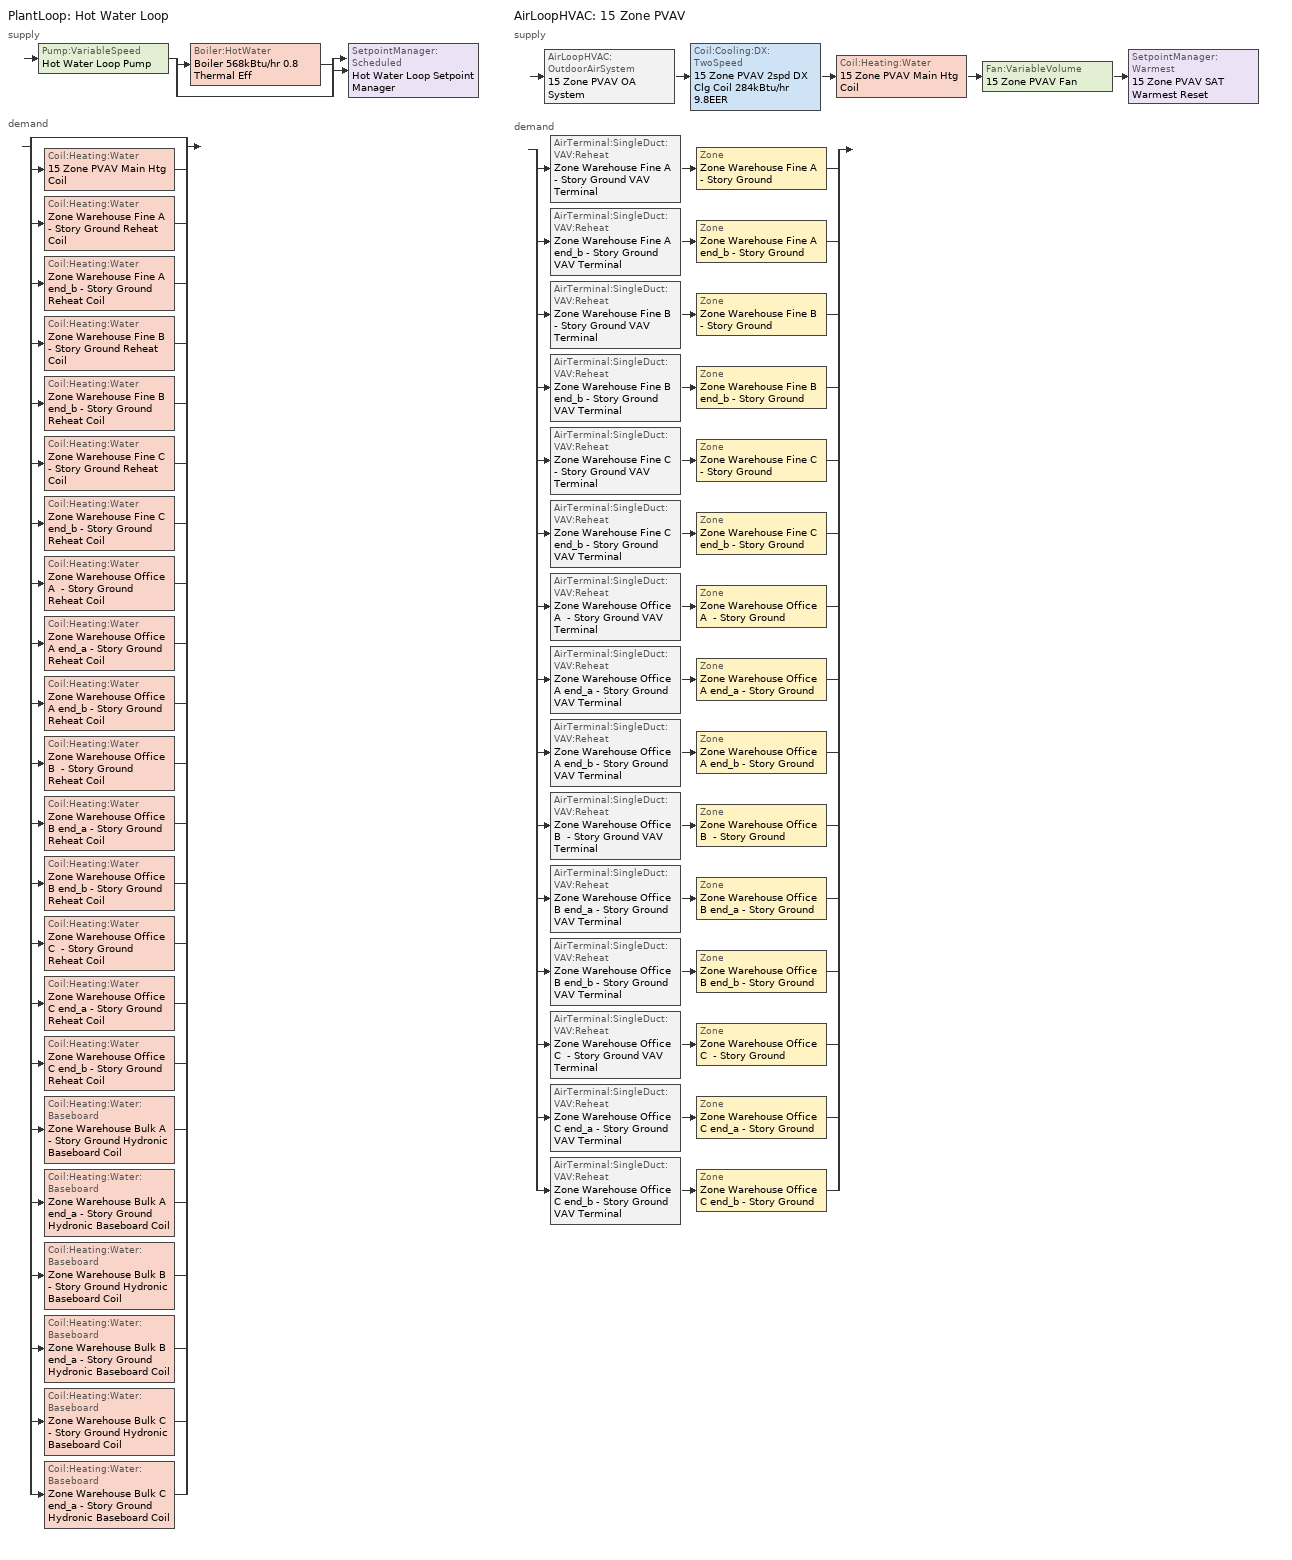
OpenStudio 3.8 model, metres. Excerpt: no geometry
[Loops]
PlantLoop 'Hot Water Loop'
 supply: Pump:VariableSpeed 'Hot Water Loop Pump' > split
  | Boiler:HotWater 'Boiler 568kBtu/hr 0.8 Thermal Eff'
  | bypass
  join > SetpointManager:Scheduled 'Hot Water Loop Setpoint Manager'
 demand: split
  | bypass
  | Coil:Heating:Water '15 Zone PVAV Main Htg Coil'
  | Coil:Heating:Water 'Zone Warehouse Fine A  - Story Ground Reheat Coil'
  | Coil:Heating:Water 'Zone Warehouse Fine A end_b - Story Ground Reheat Coil'
  | Coil:Heating:Water 'Zone Warehouse Fine B  - Story Ground Reheat Coil'
  | Coil:Heating:Water 'Zone Warehouse Fine B end_b - Story Ground Reheat Coil'
  | Coil:Heating:Water 'Zone Warehouse Fine C  - Story Ground Reheat Coil'
  | Coil:Heating:Water 'Zone Warehouse Fine C end_b - Story Ground Reheat Coil'
  | Coil:Heating:Water 'Zone Warehouse Office A  - Story Ground Reheat Coil'
  | Coil:Heating:Water 'Zone Warehouse Office A end_a - Story Ground Reheat Coil'
  | Coil:Heating:Water 'Zone Warehouse Office A end_b - Story Ground Reheat Coil'
  | Coil:Heating:Water 'Zone Warehouse Office B  - Story Ground Reheat Coil'
  | Coil:Heating:Water 'Zone Warehouse Office B end_a - Story Ground Reheat Coil'
  | Coil:Heating:Water 'Zone Warehouse Office B end_b - Story Ground Reheat Coil'
  | Coil:Heating:Water 'Zone Warehouse Office C  - Story Ground Reheat Coil'
  | Coil:Heating:Water 'Zone Warehouse Office C end_a - Story Ground Reheat Coil'
  | Coil:Heating:Water 'Zone Warehouse Office C end_b - Story Ground Reheat Coil'
  | Coil:Heating:Water:Baseboard 'Zone Warehouse Bulk A  - Story Ground Hydronic Baseboard Coil'
  | Coil:Heating:Water:Baseboard 'Zone Warehouse Bulk A end_a - Story Ground Hydronic Baseboard Coil'
  | Coil:Heating:Water:Baseboard 'Zone Warehouse Bulk B  - Story Ground Hydronic Baseboard Coil'
  | Coil:Heating:Water:Baseboard 'Zone Warehouse Bulk B end_a - Story Ground Hydronic Baseboard Coil'
  | Coil:Heating:Water:Baseboard 'Zone Warehouse Bulk C  - Story Ground Hydronic Baseboard Coil'
  | Coil:Heating:Water:Baseboard 'Zone Warehouse Bulk C end_a - Story Ground Hydronic Baseboard Coil'
AirLoopHVAC '15 Zone PVAV'
 supply: AirLoopHVAC:OutdoorAirSystem '15 Zone PVAV OA System' > Coil:Cooling:DX:TwoSpeed '15 Zone PVAV 2spd DX Clg Coil 284kBtu/hr 9.8EER' > Coil:Heating:Water '15 Zone PVAV Main Htg Coil' > Fan:VariableVolume '15 Zone PVAV Fan' > SetpointManager:Warmest '15 Zone PVAV SAT Warmest Reset'
 demand: split
  | AirTerminal:SingleDuct:VAV:Reheat 'Zone Warehouse Fine A  - Story Ground VAV Terminal' > Zone 'Zone Warehouse Fine A  - Story Ground'
  | AirTerminal:SingleDuct:VAV:Reheat 'Zone Warehouse Fine A end_b - Story Ground VAV Terminal' > Zone 'Zone Warehouse Fine A end_b - Story Ground'
  | AirTerminal:SingleDuct:VAV:Reheat 'Zone Warehouse Fine B  - Story Ground VAV Terminal' > Zone 'Zone Warehouse Fine B  - Story Ground'
  | AirTerminal:SingleDuct:VAV:Reheat 'Zone Warehouse Fine B end_b - Story Ground VAV Terminal' > Zone 'Zone Warehouse Fine B end_b - Story Ground'
  | AirTerminal:SingleDuct:VAV:Reheat 'Zone Warehouse Fine C  - Story Ground VAV Terminal' > Zone 'Zone Warehouse Fine C  - Story Ground'
  | AirTerminal:SingleDuct:VAV:Reheat 'Zone Warehouse Fine C end_b - Story Ground VAV Terminal' > Zone 'Zone Warehouse Fine C end_b - Story Ground'
  | AirTerminal:SingleDuct:VAV:Reheat 'Zone Warehouse Office A  - Story Ground VAV Terminal' > Zone 'Zone Warehouse Office A  - Story Ground'
  | AirTerminal:SingleDuct:VAV:Reheat 'Zone Warehouse Office A end_a - Story Ground VAV Terminal' > Zone 'Zone Warehouse Office A end_a - Story Ground'
  | AirTerminal:SingleDuct:VAV:Reheat 'Zone Warehouse Office A end_b - Story Ground VAV Terminal' > Zone 'Zone Warehouse Office A end_b - Story Ground'
  | AirTerminal:SingleDuct:VAV:Reheat 'Zone Warehouse Office B  - Story Ground VAV Terminal' > Zone 'Zone Warehouse Office B  - Story Ground'
  | AirTerminal:SingleDuct:VAV:Reheat 'Zone Warehouse Office B end_a - Story Ground VAV Terminal' > Zone 'Zone Warehouse Office B end_a - Story Ground'
  | AirTerminal:SingleDuct:VAV:Reheat 'Zone Warehouse Office B end_b - Story Ground VAV Terminal' > Zone 'Zone Warehouse Office B end_b - Story Ground'
  | AirTerminal:SingleDuct:VAV:Reheat 'Zone Warehouse Office C  - Story Ground VAV Terminal' > Zone 'Zone Warehouse Office C  - Story Ground'
  | AirTerminal:SingleDuct:VAV:Reheat 'Zone Warehouse Office C end_a - Story Ground VAV Terminal' > Zone 'Zone Warehouse Office C end_a - Story Ground'
  | AirTerminal:SingleDuct:VAV:Reheat 'Zone Warehouse Office C end_b - Story Ground VAV Terminal' > Zone 'Zone Warehouse Office C end_b - Story Ground'
[SizingPeriod:DesignDay] Barometric Pressure {Pa}=97633; Wind Speed {m/s}=5.4; Wind Direction {deg}=180; Rain Indicator=No; Snow Indicator=No; Day of Month=21; Day Type=SummerDesignDay; Daylight Saving Time Indicator=No; Humidity Condition Type=Wetbulb; Dry-Bulb Temperature Range Modifier Type=DefaultMultipliers; Solar Model Indicator=ASHRAETau
Name | Maximum Dry-Bulb Temperature {C} | Daily Dry-Bulb Temperature Range {deltaC} | Month | Wetbulb or DewPoint at Maximum Dry-Bulb {C} | ASHRAE Clear Sky Optical Depth for Beam Irradiance | ASHRAE Clear Sky Optical Depth for Diffuse Irradiance
St Cloud Municipal October .4% Condns DB=>MCWB 1 | 26.9 | 11.6 | 10 | 17.9 | 0.312 | 2.548
St Cloud Municipal September .4% Condns DB=>MCWB 1 | 30.7 | 12.4 | 9 | 21.4 | 0.339 | 2.461
[Sizing:Zone] Zone Cooling Design Supply Air Temperature Input Method=SupplyAirTemperature; Zone Cooling Design Supply Air Temperature Difference {deltaC}=11.11; Zone Heating Design Supply Air Temperature Input Method=SupplyAirTemperature; Zone Heating Design Supply Air Temperature Difference {deltaC}=11.11; Zone Cooling Design Supply Air Humidity Ratio {kg-H2O/kg-air}=0.0085; Zone Heating Design Supply Air Humidity Ratio {kg-H2O/kg-air}=0.008; Cooling Design Air Flow Method=DesignDay; Heating Design Air Flow Method=DesignDay; Account for Dedicated Outdoor Air System=No; Dedicated Outdoor Air System Control Strategy=NeutralSupplyAir; Dedicated Outdoor Air Low Setpoint Temperature for Design {C}=autosize; Dedicated Outdoor Air High Setpoint Temperature for Design {C}=autosize; Zone Load Sizing Method=Sensible Load Only No Latent Load; Zone Latent Cooling Design Supply Air Humidity Ratio Input Method=HumidityRatioDifference; Zone Cooling Design Supply Air Humidity Ratio Difference {kgWater/kgDryAir}=0.005; Zone Latent Heating Design Supply Air Humidity Ratio Input Method=HumidityRatioDifference; Zone Humidification Design Supply Air Humidity Ratio Difference {kgWater/kgDryAir}=0.005
Name | Zone Cooling Design Supply Air Temperature {C} | Zone Heating Design Supply Air Temperature {C}
Zone Warehouse Bulk A end_a - Story Ground; Zone Warehouse Bulk B end_a - Story Ground; Zone Warehouse Bulk C end_a - Story Ground; Zone Warehouse Bulk A  - Story Ground; Zone Warehouse Bulk B  - Story Ground; Zone Warehouse Bulk C  - Story Ground | 14 | 40
Zone Warehouse Fine A  - Story Ground; Zone Warehouse Fine B  - Story Ground; Zone Warehouse Fine C  - Story Ground; Zone Warehouse Fine A end_b - Story Ground; Zone Warehouse Fine B end_b - Story Ground; Zone Warehouse Fine C end_b - Story Ground; Zone Warehouse Office A end_a - Story Ground; Zone Warehouse Office B end_a - Story Ground; Zone Warehouse Office C end_a - Story Ground; Zone Warehouse Office A  - Story Ground; Zone Warehouse Office B  - Story Ground; Zone Warehouse Office C  - Story Ground; Zone Warehouse Office A end_b - Story Ground; Zone Warehouse Office B end_b - Story Ground; Zone Warehouse Office C end_b - Story Ground | 12.7778 | 50
[Zone equipment]
Zone Warehouse Bulk A end_a - Story Ground: Zone Warehouse Bulk A end_a - Story Ground Hydronic Baseboard
Zone Warehouse Bulk B end_a - Story Ground: Zone Warehouse Bulk B end_a - Story Ground Hydronic Baseboard
Zone Warehouse Bulk C end_a - Story Ground: Zone Warehouse Bulk C end_a - Story Ground Hydronic Baseboard
Zone Warehouse Bulk A  - Story Ground: Zone Warehouse Bulk A  - Story Ground Hydronic Baseboard
Zone Warehouse Bulk B  - Story Ground: Zone Warehouse Bulk B  - Story Ground Hydronic Baseboard
Zone Warehouse Bulk C  - Story Ground: Zone Warehouse Bulk C  - Story Ground Hydronic Baseboard
Zone Warehouse Fine A  - Story Ground: Zone Warehouse Fine A  - Story Ground VAV Terminal
Zone Warehouse Fine B  - Story Ground: Zone Warehouse Fine B  - Story Ground VAV Terminal
Zone Warehouse Fine C  - Story Ground: Zone Warehouse Fine C  - Story Ground VAV Terminal
Zone Warehouse Fine A end_b - Story Ground: Zone Warehouse Fine A end_b - Story Ground VAV Terminal
Zone Warehouse Fine B end_b - Story Ground: Zone Warehouse Fine B end_b - Story Ground VAV Terminal
Zone Warehouse Fine C end_b - Story Ground: Zone Warehouse Fine C end_b - Story Ground VAV Terminal
Zone Warehouse Office A end_a - Story Ground: Zone Warehouse Office A end_a - Story Ground VAV Terminal
Zone Warehouse Office B end_a - Story Ground: Zone Warehouse Office B end_a - Story Ground VAV Terminal
Zone Warehouse Office C end_a - Story Ground: Zone Warehouse Office C end_a - Story Ground VAV Terminal
Zone Warehouse Office A  - Story Ground: Zone Warehouse Office A  - Story Ground VAV Terminal
Zone Warehouse Office B  - Story Ground: Zone Warehouse Office B  - Story Ground VAV Terminal
Zone Warehouse Office C  - Story Ground: Zone Warehouse Office C  - Story Ground VAV Terminal
Zone Warehouse Office A end_b - Story Ground: Zone Warehouse Office A end_b - Story Ground VAV Terminal
Zone Warehouse Office B end_b - Story Ground: Zone Warehouse Office B end_b - Story Ground VAV Terminal
Zone Warehouse Office C end_b - Story Ground: Zone Warehouse Office C end_b - Story Ground VAV Terminal
[PlantLoop]
Hot Water Loop: Fluid Type=Water; Glycol Concentration=0; Minimum Loop Temperature {C}=10; Maximum Loop Flow Rate {m3/s}=0.00538206; Plant Loop Volume {m3}=0.645847; Load Distribution Scheme=Optimal
[Sizing:Plant]
Hot Water Loop: Loop Type=Heating; Design Loop Exit Temperature {C}=82.2222; Loop Design Temperature Difference {deltaC}=11.1111; Sizing Option=NonCoincident; Zone Timesteps in Averaging Window=1; Coincident Sizing Factor Mode=None
[SetpointManager:Scheduled]
Hot Water Loop Setpoint Manager: Control Variable=Temperature; Schedule=Hot Water Loop Temp - 180F; Setpoint Node or NodeList=Hot Water Loop Supply Outlet Node
[Pump:VariableSpeed]
Hot Water Loop Pump: Rated Flow Rate {m3/s}=0.00538206; Rated Pump Head {Pa}=179344; Rated Power Consumption {W}=1430.62; Motor Efficiency=0.865; Coefficient 1 of the Part Load Performance Curve=0; Coefficient 2 of the Part Load Performance Curve=3.2485; Coefficient 3 of the Part Load Performance Curve=-4.7443; Coefficient 4 of the Part Load Performance Curve=2.5294; Pump Control Type=Intermittent; Skin Loss Radiative Fraction=0.5; Design Power Sizing Method=PowerPerFlowPerPressure; Design Electric Power per Unit Flow Rate {W/(m3/s)}=348701.1; Design Shaft Power per Unit Flow Rate per Unit Head {W-s/m3-Pa}=1.28205; Design Minimum Flow Rate Fraction=0
[Boiler:HotWater]
Boiler 568kBtu/hr 0.8 Thermal Eff: Fuel Type=NaturalGas; Nominal Capacity {W}=246061; Nominal Thermal Efficiency=0.8; Efficiency Curve Temperature Evaluation Variable=LeavingBoiler; Normalized Boiler Efficiency Curve=Boiler with No Minimum Turndown; Design Water Flow Rate {m3/s}=0.00538206; Minimum Part Load Ratio=0; Maximum Part Load Ratio=1.2; Optimum Part Load Ratio=1; Water Outlet Upper Temperature Limit {C}=95; Boiler Flow Mode=LeavingSetpointModulated; On Cycle Parasitic Electric Load {W}=0; Off Cycle Parasitic Fuel Load {W}=0; Sizing Factor=1
[AirLoopHVAC]
15 Zone PVAV: Availability Schedule=15 Zone PVAV Occ Sch; Design Supply Air Flow Rate {m3/s}=3.06814; Design Return Air Flow Fraction of Supply Air Flow=1
[Sizing:System]
15 Zone PVAV: Type of Load to Size On=Sensible; Design Outdoor Air Flow Rate {m3/s}=3.06814; Central Heating Maximum System Air Flow Ratio=0.3; Preheat Design Temperature {C}=7.22222; Preheat Design Humidity Ratio {kg-H2O/kg-Air}=0.008; Precool Design Temperature {C}=12.7778; Precool Design Humidity Ratio {kg-H2O/kg-Air}=0.008; Central Cooling Design Supply Air Temperature {C}=12.7778; Central Heating Design Supply Air Temperature {C}=12.7778; Sizing Option=Coincident; 100% Outdoor Air in Cooling=No; 100% Outdoor Air in Heating=No; Central Cooling Design Supply Air Humidity Ratio {kg-H2O/kg-Air}=0.0085; Central Heating Design Supply Air Humidity Ratio {kg-H2O/kg-Air}=0.008; Cooling Design Air Flow Method=DesignDay; Heating Design Air Flow Method=DesignDay; System Outdoor Air Method=ZoneSum; Zone Maximum Outdoor Air Fraction=1; Cooling Supply Air Flow Rate Per Floor Area {m3/s-m2}=0.00996765; Cooling Fraction of Autosized Cooling Supply Air Flow Rate=1; Cooling Supply Air Flow Rate Per Unit Cooling Capacity {m3/s-W}=3.94755e-05; Heating Supply Air Flow Rate Per Floor Area {m3/s-m2}=0.00996765; Heating Fraction of Autosized Heating Supply Air Flow Rate=1; Heating Fraction of Autosized Cooling Supply Air Flow Rate=1; Heating Supply Air Flow Rate Per Unit Heating Capacity {m3/s-W}=3.15882e-05; Cooling Design Capacity Method=CoolingDesignCapacity; Cooling Design Capacity {W}=51724.59; Cooling Design Capacity Per Floor Area {W/m2}=234.7; Fraction of Autosized Cooling Design Capacity=1; Heating Design Capacity Method=HeatingDesignCapacity; Heating Design Capacity {W}=24114.46; Heating Design Capacity Per Floor Area {W/m2}=157; Fraction of Autosized Heating Design Capacity=1; Central Cooling Capacity Control Method=OnOff; Occupant Diversity=1
[Fan:VariableVolume]
15 Zone PVAV Fan: Availability Schedule=Always On Discrete; Fan Total Efficiency=0.6006; Pressure Rise {Pa}=1389.92; Maximum Flow Rate {m3/s}=3.06814; Fan Power Minimum Flow Rate Input Method=Fraction; Fan Power Minimum Flow Fraction=0.25; Fan Power Minimum Air Flow Rate {m3/s}=0; Motor Efficiency=0.924; Motor In Airstream Fraction=1; Fan Power Coefficient 1=0.04076; Fan Power Coefficient 2=0.0881; Fan Power Coefficient 3=-0.0729; Fan Power Coefficient 4=0.9437; Fan Power Coefficient 5=0
[Coil:Heating:Water] Availability Schedule=Always On Discrete; Rated Inlet Water Temperature {C}=82.2222; Rated Outlet Water Temperature {C}=71.1111
Name | U-Factor Times Area Value {W/K} | Maximum Water Flow Rate {m3/s} | Rated Capacity {W} | Rated Inlet Air Temperature {C} | Rated Outlet Air Temperature {C}
15 Zone PVAV Main Htg Coil | 367.651 | 0.000597836 | 27332.4 | 7.22222 | 12.7778
Zone Warehouse Fine A  - Story Ground Reheat Coil | 156.388 | 0.000145462 | 6650.35 | 12.7778 | 50
Zone Warehouse Fine A end_b - Story Ground Reheat Coil | 90.8475 | 8.45015e-05 | 3863.31 | 12.7778 | 50
Zone Warehouse Fine B  - Story Ground Reheat Coil | 631.552 | 0.000587419 | 26856.1 | 12.7778 | 50
Zone Warehouse Fine B end_b - Story Ground Reheat Coil | 571.533 | 0.000531607 | 24304.4 | 12.7778 | 50
Zone Warehouse Fine C  - Story Ground Reheat Coil | 156.186 | 0.000145274 | 6641.76 | 12.7778 | 50
Zone Warehouse Fine C end_b - Story Ground Reheat Coil | 90.7748 | 8.44338e-05 | 3860.21 | 12.7778 | 50
Zone Warehouse Office A  - Story Ground Reheat Coil; Zone Warehouse Office B end_a - Story Ground Reheat Coil | 70.4931 | 6.54618e-05 | 2992.83 | 12.7778 | 50
Zone Warehouse Office A end_a - Story Ground Reheat Coil | 104.198 | 9.67701e-05 | 4424.21 | 12.7778 | 50
Zone Warehouse Office A end_b - Story Ground Reheat Coil; Zone Warehouse Office C end_a - Story Ground Reheat Coil | 104.151 | 9.6726e-05 | 4422.2 | 12.7778 | 50
Zone Warehouse Office B  - Story Ground Reheat Coil | 42.4513 | 3.93571e-05 | 1799.36 | 12.7778 | 50
Zone Warehouse Office B end_b - Story Ground Reheat Coil; Zone Warehouse Office C  - Story Ground Reheat Coil | 70.451 | 6.54226e-05 | 2991.04 | 12.7778 | 50
Zone Warehouse Office C end_b - Story Ground Reheat Coil | 104.103 | 9.6682e-05 | 4420.18 | 12.7778 | 50
[Controller:WaterCoil] Action=Normal; Controller Convergence Tolerance {deltaC}=0.0001; Minimum Actuated Flow {m3/s}=0
Name | Water Coil | Maximum Actuated Flow {m3/s}
15 Zone PVAV Main Htg Coil Controller | 15 Zone PVAV Main Htg Coil | 0.000597836
Zone Warehouse Fine A  - Story Ground Reheat Coil Controller | Zone Warehouse Fine A  - Story Ground Reheat Coil
Zone Warehouse Fine A end_b - Story Ground Reheat Coil Controller | Zone Warehouse Fine A end_b - Story Ground Reheat Coil
Zone Warehouse Fine B  - Story Ground Reheat Coil Controller | Zone Warehouse Fine B  - Story Ground Reheat Coil
Zone Warehouse Fine B end_b - Story Ground Reheat Coil Controller | Zone Warehouse Fine B end_b - Story Ground Reheat Coil
Zone Warehouse Fine C  - Story Ground Reheat Coil Controller | Zone Warehouse Fine C  - Story Ground Reheat Coil
Zone Warehouse Fine C end_b - Story Ground Reheat Coil Controller | Zone Warehouse Fine C end_b - Story Ground Reheat Coil
Zone Warehouse Office A  - Story Ground Reheat Coil Controller | Zone Warehouse Office A  - Story Ground Reheat Coil
Zone Warehouse Office A end_a - Story Ground Reheat Coil Controller | Zone Warehouse Office A end_a - Story Ground Reheat Coil
Zone Warehouse Office A end_b - Story Ground Reheat Coil Controller | Zone Warehouse Office A end_b - Story Ground Reheat Coil
Zone Warehouse Office B  - Story Ground Reheat Coil Controller | Zone Warehouse Office B  - Story Ground Reheat Coil
Zone Warehouse Office B end_a - Story Ground Reheat Coil Controller | Zone Warehouse Office B end_a - Story Ground Reheat Coil
Zone Warehouse Office B end_b - Story Ground Reheat Coil Controller | Zone Warehouse Office B end_b - Story Ground Reheat Coil
Zone Warehouse Office C  - Story Ground Reheat Coil Controller | Zone Warehouse Office C  - Story Ground Reheat Coil
Zone Warehouse Office C end_a - Story Ground Reheat Coil Controller | Zone Warehouse Office C end_a - Story Ground Reheat Coil
Zone Warehouse Office C end_b - Story Ground Reheat Coil Controller | Zone Warehouse Office C end_b - Story Ground Reheat Coil
[Coil:Cooling:DX:TwoSpeed]
15 Zone PVAV 2spd DX Clg Coil 284kBtu/hr 9.8EER: Availability Schedule=Always On Discrete; Rated High Speed Total Cooling Capacity {W}=75565.5; Rated High Speed Sensible Heat Ratio=0.704106; Rated High Speed COP {W/W}=3.39929; Rated High Speed Air Flow Rate {m3/s}=3.06814; Rated High Speed Evaporator Fan Power Per Volume Flow Rate 2017 {W/(m3/s)}=773.3; Rated High Speed Evaporator Fan Power Per Volume Flow Rate 2023 {W/(m3/s)}=934.4; Unit Internal Static Air Pressure {Pa}=773.3; Total Cooling Capacity Function of Temperature Curve=PSZ-AC_CoolCLennoxStandard10Ton_TGA120S2B_CapFT; Total Cooling Capacity Function of Flow Fraction Curve=AHU-1_CoolCStandard10Ton_CapFF; Energy Input Ratio Function of Temperature Curve=PSZ-AC_CoolCStandard10Ton_EIRFT; Energy Input Ratio Function of Flow Fraction Curve=CoolCLennoxStandard10Ton_TGA120S2B_EIRFFF; Part Load Fraction Correlation Curve=PSZ-AC_CoolCLennoxStandard10Ton_TGA120S2B_PLR; Rated Low Speed Total Cooling Capacity {W}=25186; Rated Low Speed Sensible Heat Ratio=0.69; Rated Low Speed COP {W/W}=3.39929; Rated Low Speed Air Flow Rate {m3/s}=1.02261; Rated Low Speed Evaporator Fan Power Per Volume Flow Rate 2017 {W/(m3/s)}=773.3; Rated Low Speed Evaporator Fan Power Per Volume Flow Rate 2023 {W/(m3/s)}=934.4; Low Speed Total Cooling Capacity Function of Temperature Curve=PSZ-AC_CoolCLennoxStandard10Ton_TGA120S2B_CapFT; Low Speed Energy Input Ratio Function of Temperature Curve=PSZ-AC_CoolCStandard10Ton_EIRFT; Condenser Type=AirCooled; Minimum Outdoor Dry-Bulb Temperature for Compressor Operation {C}=-25; High Speed Evaporative Condenser Effectiveness=0.9; High Speed Evaporative Condenser Air Flow Rate {m3/s}=Autosize; High Speed Evaporative Condenser Pump Rated Power Consumption {W}=Autosize; Low Speed Evaporative Condenser Effectiveness=0.9; Low Speed Evaporative Condenser Air Flow Rate {m3/s}=Autosize; Low Speed Evaporative Condenser Pump Rated Power Consumption {W}=Autosize; Basin Heater Capacity {W/K}=0; Basin Heater Setpoint Temperature {C}=2
[Controller:OutdoorAir]
15 Zone PVAV OA Controller: Minimum Outdoor Air Flow Rate {m3/s}=0; Maximum Outdoor Air Flow Rate {m3/s}=3.06814; Economizer Control Type=DifferentialDryBulb; Economizer Control Action Type=ModulateFlow; Lockout Type=LockoutWithHeating; Minimum Limit Type=FixedMinimum; Minimum Outdoor Air Schedule=15 Zone PVAV_night_ventcycle_schedule; Controller Mechanical Ventilation=15 Zone PVAV Mechanical Ventilation Controller; High Humidity Control=No; Heat Recovery Bypass Control Type=BypassWhenWithinEconomizerLimits; Economizer Operation Staging=InterlockedWithMechanicalCooling
[Controller:MechanicalVentilation]
15 Zone PVAV Mechanical Ventilation Controller: Availability Schedule=Always On Discrete; System Outdoor Air Method=Standard62.1VentilationRateProcedureWithLimit
[AirLoopHVAC:OutdoorAirSystem]
15 Zone PVAV OA System: Controller=15 Zone PVAV OA Controller
[AvailabilityManager:NightCycle]
Availability Manager Night Cycle 1: Applicability Schedule=Always On Discrete; Control Type=CycleOnAny; Thermostat Tolerance {deltaC}=1; Cycling Run Time {s}=1800
[AirTerminal:SingleDuct:VAV:Reheat] Availability Schedule=Always On Discrete; Zone Minimum Air Flow Input Method=Constant; Minimum Hot Water or Steam Flow Rate {m3/s}=0; Convergence Tolerance=0.001; Damper Heating Action=ReverseWithLimits; Maximum Flow Fraction During Reheat=0.5; Maximum Reheat Air Temperature {C}=50; Control For Outdoor Air=No
Name | Maximum Air Flow Rate {m3/s} | Constant Minimum Air Flow Fraction | Fixed Minimum Air Flow Rate {m3/s} | Reheat Coil | Maximum Hot Water or Steam Flow Rate {m3/s} | Maximum Flow per Zone Floor Area During Reheat {m3/s-m2}
Zone Warehouse Fine A  - Story Ground VAV Terminal | 0.151031 | 0.2 | 0.0302063 | Zone Warehouse Fine A  - Story Ground Reheat Coil | 0.000145462 | 0.00128322
Zone Warehouse Fine A end_b - Story Ground VAV Terminal | 0.0877383 | 0.2 | 0.0175477 | Zone Warehouse Fine A end_b - Story Ground Reheat Coil | 8.45015e-05 | 0.00209868
Zone Warehouse Fine B  - Story Ground VAV Terminal | 1.19033 | 0.245893 | 0.292695 | Zone Warehouse Fine B  - Story Ground Reheat Coil | 0.000587419 | 0.000955037
Zone Warehouse Fine B end_b - Story Ground VAV Terminal | 0.551964 | 0.222091 | 0.122586 | Zone Warehouse Fine B end_b - Story Ground Reheat Coil | 0.000531607 | 0.00124677
Zone Warehouse Fine C  - Story Ground VAV Terminal | 0.224086 | 0.2 | 0.0448171 | Zone Warehouse Fine C  - Story Ground Reheat Coil | 0.000145274 | 0.00190392
Zone Warehouse Fine C end_b - Story Ground VAV Terminal | 0.0876681 | 0.2 | 0.0175336 | Zone Warehouse Fine C end_b - Story Ground Reheat Coil | 8.44338e-05 | 0.002097
Zone Warehouse Office A  - Story Ground VAV Terminal | 0.12679 | 0.2 | 0.025358 | Zone Warehouse Office A  - Story Ground Reheat Coil | 6.54618e-05 | 0.00353581
Zone Warehouse Office A end_a - Story Ground VAV Terminal | 0.15354 | 0.2 | 0.0307079 | Zone Warehouse Office A end_a - Story Ground Reheat Coil | 9.67701e-05 | 0.00367264
Zone Warehouse Office A end_b - Story Ground VAV Terminal | 0.137713 | 0.2 | 0.0275427 | Zone Warehouse Office A end_b - Story Ground Reheat Coil | 9.6726e-05 | 0.00329408
Zone Warehouse Office B  - Story Ground VAV Terminal | 0.107301 | 0.2 | 0.0214602 | Zone Warehouse Office B  - Story Ground Reheat Coil | 3.93571e-05 | 0.0034886
Zone Warehouse Office B end_a - Story Ground VAV Terminal | 0.13053 | 0.2 | 0.026106 | Zone Warehouse Office B end_a - Story Ground Reheat Coil | 6.54618e-05 | 0.0036401
Zone Warehouse Office B end_b - Story Ground VAV Terminal | 0.116638 | 0.2 | 0.0233276 | Zone Warehouse Office B end_b - Story Ground Reheat Coil | 6.54226e-05 | 0.0032527
Zone Warehouse Office C  - Story Ground VAV Terminal | 0.117937 | 0.2 | 0.0235874 | Zone Warehouse Office C  - Story Ground Reheat Coil | 6.54226e-05 | 0.00328892
Zone Warehouse Office C end_a - Story Ground VAV Terminal | 0.148703 | 0.2 | 0.0297407 | Zone Warehouse Office C end_a - Story Ground Reheat Coil | 9.6726e-05 | 0.00355696
Zone Warehouse Office C end_b - Story Ground VAV Terminal | 0.139686 | 0.2 | 0.0279372 | Zone Warehouse Office C end_b - Story Ground Reheat Coil | 9.6682e-05 | 0.00334126
[Coil:Heating:Water:Baseboard] Heating Design Capacity Method=HeatingDesignCapacity; Heating Design Capacity {W}=autosize; Heating Design Capacity Per Floor Area {W/m2}=0; Fraction of Autosized Heating Design Capacity=0.8
Name | U-Factor Times Area Value {W/K} | Maximum Water Flow Rate {m3/s}
Zone Warehouse Bulk A  - Story Ground Hydronic Baseboard Coil | 335.977 | 0.000345073
Zone Warehouse Bulk A end_a - Story Ground Hydronic Baseboard Coil | 73.6456 | 7.56393e-05
Zone Warehouse Bulk B  - Story Ground Hydronic Baseboard Coil | 1174.06 | 0.00120585
Zone Warehouse Bulk B end_a - Story Ground Hydronic Baseboard Coil | 458.313 | 0.000470721
Zone Warehouse Bulk C  - Story Ground Hydronic Baseboard Coil | 335.548 | 0.000344632
Zone Warehouse Bulk C end_a - Story Ground Hydronic Baseboard Coil | 73.5868 | 7.55789e-05
[ZoneHVAC:Baseboard:Convective:Water] Availability Schedule=Always On Discrete
Name | Heating Coil
Zone Warehouse Bulk A  - Story Ground Hydronic Baseboard | Zone Warehouse Bulk A  - Story Ground Hydronic Baseboard Coil
Zone Warehouse Bulk A end_a - Story Ground Hydronic Baseboard | Zone Warehouse Bulk A end_a - Story Ground Hydronic Baseboard Coil
Zone Warehouse Bulk B  - Story Ground Hydronic Baseboard | Zone Warehouse Bulk B  - Story Ground Hydronic Baseboard Coil
Zone Warehouse Bulk B end_a - Story Ground Hydronic Baseboard | Zone Warehouse Bulk B end_a - Story Ground Hydronic Baseboard Coil
Zone Warehouse Bulk C  - Story Ground Hydronic Baseboard | Zone Warehouse Bulk C  - Story Ground Hydronic Baseboard Coil
Zone Warehouse Bulk C end_a - Story Ground Hydronic Baseboard | Zone Warehouse Bulk C end_a - Story Ground Hydronic Baseboard Coil
[SetpointManager:Warmest]
15 Zone PVAV SAT Warmest Reset: Control Variable=Temperature; Minimum Setpoint Temperature {C}=12.7778; Maximum Setpoint Temperature {C}=15.5556; Strategy=MaximumTemperature; Setpoint Node or NodeList=15 Zone PVAV Supply Outlet Node
[Schedule:Ruleset]
Name | Default Day Schedule | Summer Design Day Schedule | Winter Design Day Schedule
Hot Water Loop Temp - 180F | Hot Water Loop Temp - 180F Default
15 Zone PVAV Occ Sch | 15 Zone PVAV Occ Sch Default | 15 Zone PVAV Occ Sch Summer Design Day | 15 Zone PVAV Occ Sch Winter Design Day
[Schedule:Day]
Hot Water Loop Temp - 180F Default: 24, 0, 82.2222
15 Zone PVAV Occ Sch Default: 6, 30, 0, 16, 30, 1, 24, 0, 0
15 Zone PVAV Occ Sch Winter Design Day; 15 Zone PVAV Occ Sch Summer Design Day: 24, 0, 1
15 Zone PVAV Occ Sch Sunday: 24, 0, 0
[Schedule:Rule]
15 Zone PVAV Occ Sch Sunday Rule: Schedule Ruleset=15 Zone PVAV Occ Sch; Rule Order=0; Day Schedule=15 Zone PVAV Occ Sch Sunday; Apply Sunday=Yes; Apply Saturday=Yes; Date Specification Type=DateRange; Start Month=1; Start Day=1; End Month=12; End Day=31
[Schedule:Constant] Value=1
Always On Discrete; 15 Zone PVAV_night_ventcycle_schedule
[Curve:Biquadratic] Minimum Value of x=17; Maximum Value of x=22; Minimum Value of y=29; Maximum Value of y=46
Name | Coefficient1 Constant | Coefficient2 x | Coefficient3 x**2 | Coefficient4 y | Coefficient5 y**2 | Coefficient6 x*y
PSZ-AC_CoolCLennoxStandard10Ton_TGA120S2B_CapFT | 0.42415 | 0.04426 | -0.00042 | 0.00333 | -8e-05 | -0.00021
PSZ-AC_CoolCStandard10Ton_EIRFT | 1.23649 | -0.02431 | 0.00057 | -0.01434 | 0.00063 | -0.00038
[Curve:Quadratic]
Name | Coefficient1 Constant | Coefficient2 x | Coefficient3 x**2 | Minimum Value of x | Maximum Value of x
AHU-1_CoolCStandard10Ton_CapFF | 0.77136 | 0.34053 | -0.11088 | 0.75918 | 1.13877
CoolCLennoxStandard10Ton_TGA120S2B_EIRFFF | 1.2055 | -0.32953 | 0.12308 | 0.75918 | 1.13877
PSZ-AC_CoolCLennoxStandard10Ton_TGA120S2B_PLR | 0.771 | 0.229 | 0 | 0 | 1
[Curve:Cubic]
Boiler with No Minimum Turndown: Coefficient1 Constant=0.7463; Coefficient2 x=1.3196; Coefficient3 x**2=-2.2154; Coefficient4 x**3=1.1674; Minimum Value of x=0; Maximum Value of x=1.3
